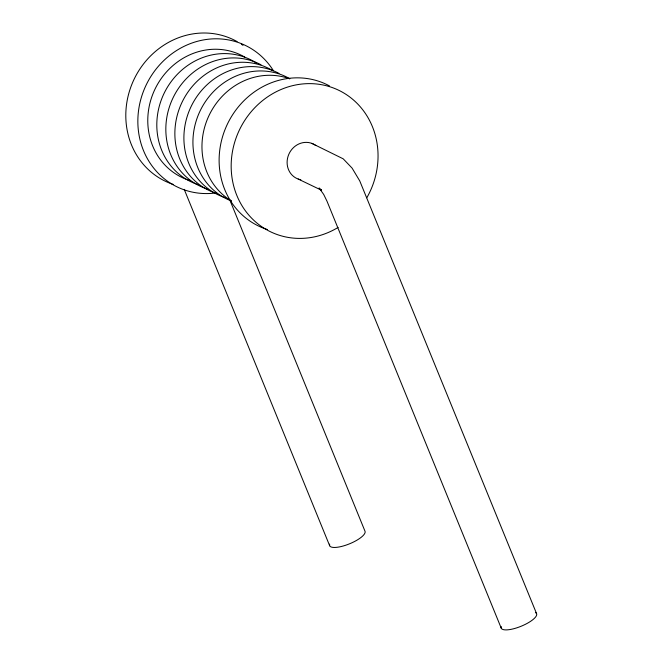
<?xml version="1.0" encoding="UTF-8"?>
<svg xmlns="http://www.w3.org/2000/svg" width="663" height="663" viewBox="0 0 663 663"><rect width="100%" height="100%" fill="white"/><g stroke="black" fill="none" stroke-linecap="round" stroke-linejoin="round"><path stroke-width="0.99" d="M311.767 143.349L343.194 158.822L352.07 168.087L359.744 180.9L536.591 613.673M298.184 179.035L321.232 190.107M321.596 190.157L319.997 189.295L321.107 190.074M321.033 189.974L319.11 188.002L323.701 194.458L326.983 201.171L501.236 628.168M229.829 199.977L365.006 531.237A19.103 5.776 -22.2 0 1 347.279 544.688A19.103 5.776 -22.2 0 1 329.668 544.108M184.215 189.345L329.652 545.724M214.033 193.165A78.541 72.209 -64.3 0 1 146.366 84.574A78.541 72.209 -64.3 0 1 273.479 70.8M190.041 180.585A67.924 62.455 -64.3 0 1 154.031 91.229A67.924 62.455 -64.3 0 1 244.697 57.059M241.365 44.214A78.541 72.209 -64.3 0 1 242.998 45.341M173.192 184.397A78.541 72.209 -64.3 0 1 133.188 81.209A78.541 72.209 -64.3 0 1 237.114 41.603M198.096 184.621A67.924 62.455 -64.3 0 1 163.993 93.549A67.924 62.455 -64.3 0 1 256.341 63.018M300.853 179.756A19.103 17.561 -64.3 0 1 288.828 154.264A19.103 17.561 -64.3 0 1 315.812 145.512M535.397 612.546A19.103 5.776 -22.2 0 1 521.184 626.228A19.103 5.776 -22.2 0 1 501.245 626.543M338.105 227.426A78.541 72.209 -64.3 0 1 231.777 175.977A78.541 72.209 -64.3 0 1 320.328 84.491A78.541 72.209 -64.3 0 1 366.813 197.765M267.454 229.539A78.541 72.209 -64.3 0 1 226.066 127.039A78.541 72.209 -64.3 0 1 329.552 85.958M231.188 200.806A67.924 62.455 -64.3 0 1 209.143 115.254A67.924 62.455 -64.3 0 1 289.623 78.764M208.099 189.262A67.924 62.455 -64.3 0 1 171.642 100.933A67.924 62.455 -64.3 0 1 260.965 64.742M216.155 193.298A67.924 62.455 -64.3 0 1 181.347 103.743A67.924 62.455 -64.3 0 1 271.789 70.079M225.188 197.64A67.924 62.455 -64.3 0 1 189.925 109.105A67.924 62.455 -64.3 0 1 279.024 73.419M231.346 200.964A67.924 62.455 -64.3 0 1 200.102 110.92A67.924 62.455 -64.3 0 1 289.847 78.756"/></g></svg>
